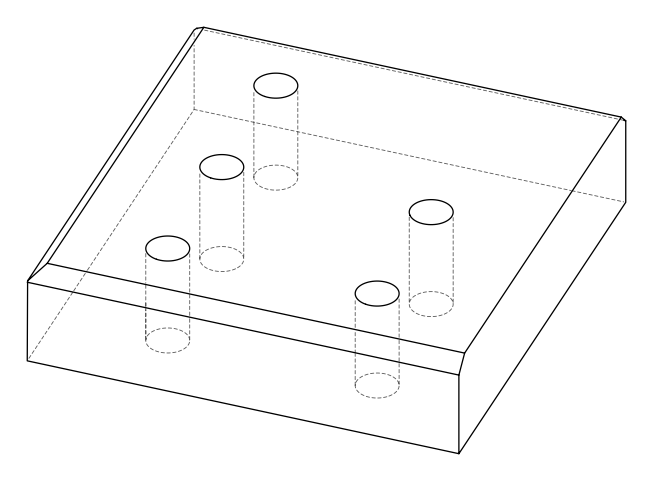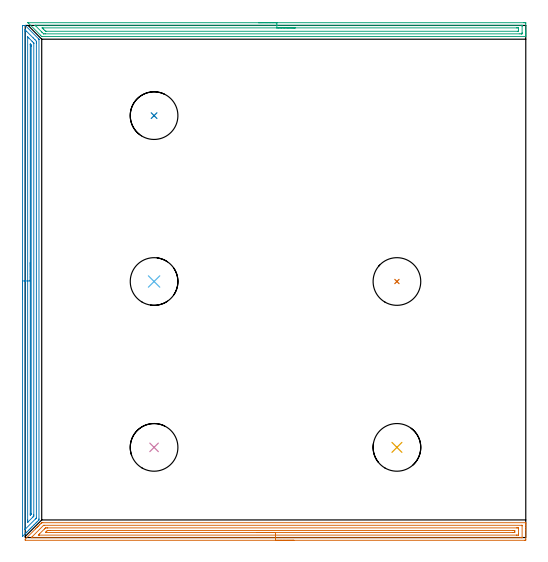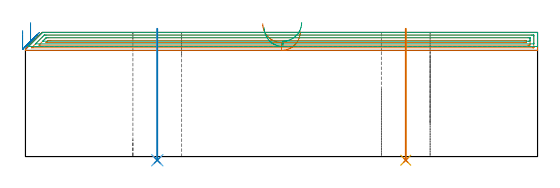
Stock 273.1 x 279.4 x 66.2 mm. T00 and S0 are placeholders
(PLAN: 8 operations, 1 tool changes, 25.7 min)
(1 AREA_MILL | FG_CHAMFER_SURFACE | UGT0205_001 | 8.81 min | 12578 mm3)
(2 AREA_MILL_1 | FG_CHAMFER_SURFACE_1 | UGT0205_001 | 8.85 min | 11053 mm3)
(3 AREA_MILL_2 | FG_CHAMFER_SURFACE_2 | UGT0205_001 | 6.64 min | 7506 mm3)
(4 INDEXABLE_INSERT_DRILL_THROUGH_HOLE_FROM_SOLID | STEP1HOLE | NXT0302_023 | 0.28 min | 35125 mm3)
(5 INDEXABLE_INSERT_DRILL_THROUGH_HOLE_FROM_SOLID_1 | STEP1HOLE_1 | NXT0302_023 | 0.28 min | 35134 mm3)
(6 INDEXABLE_INSERT_DRILL_THROUGH_HOLE_FROM_SOLID_2 | STEP1HOLE_2 | NXT0302_023 | 0.28 min | 35130 mm3)
(7 INDEXABLE_INSERT_DRILL_THROUGH_HOLE_FROM_SOLID_3 | STEP1HOLE_3 | NXT0302_023 | 0.28 min | 35125 mm3)
(8 INDEXABLE_INSERT_DRILL_THROUGH_HOLE_FROM_SOLID_4 | STEP1HOLE_4 | NXT0302_023 | 0.28 min | 35137 mm3)
(TOOL UGT0205_001 | Chamfer Mill 20 x 3 x 45 deg. | D20 FL50 Z2)
(TOOL NXT0302_023 | Index. Insert Drill 26mm [880-D2600L32-05] | D26 PA176 FL130 Z2)
(OP 1 AREA_MILL)
G17 G21 G94 G90
T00 M6
G54
G17 G0 G90 X146.55 Y-1.5 S1061 M3
G43 Z76.2 H0
Z66.6
G94 G1 X146.512 Z65.728 F250.
X146.398 Z64.863
X146.209 Z64.012
X145.947 Z63.18
X145.613 Z62.374
X145.21 Z61.6
X144.742 Z60.864
X144.21 Z60.172
X143.621 Z59.529
X142.978 Z58.94
X142.286 Z58.408
X141.55 Z57.94
X140.776 Z57.537
X139.97 Z57.203
X139.138 Z56.941
X138.286 Z56.752
X137.422 Z56.638
X136.55 Z56.6
X0.183
X0.103 Y-1.498 Z56.602
X0.001 Y-1.491 Z56.606
X0. Y-1.092 Z57.006
X0.002 Y-0.909 Z57.188
X0.034 Y-0.866 Z57.233
X5.631 Y4.731 Z62.83
X6.248 Y5.349 Z63.447
X6.293 Y5.394 Z63.493
X6.494 Y5.594 Z63.693
X6.541 Y5.642 Z63.739
X6.591 Y5.692 Z63.791
X6.782 Y5.882 Z63.981
X6.834 Y5.935 Z64.032
X7.128 Y6.228 Z64.328
X7.784 Y6.884 Z64.983
X8.678 Y7.779 Z65.877
X8.847 Y7.947 Z66.043
X9.005 Y8.101 Z66.183
X9.572 Y8.1 Z66.2
X272.917
X273.09 Y8.097 Z66.189
X273.098 Y7.935 Z66.027
X273.1 Y7.766 Z65.866
Y7.532 Z65.632
Y6.813 Z64.908
Y5.576 Z63.673
Y4.178 Z62.274
Y-0.832 Z57.265
X273.097 Y-1.092 Z57.006
X273.09 Y-1.492 Z56.605
X272.882 Y-1.497 Z56.602
X272.47 Y-1.5 Z56.6
X136.55
Y-0.086 Z58.014
X4.076 Y-0.085 Z58.015
X3.457 Y-0.08 Z58.02
X3.313 Y-0.079 Z58.021
X3.31 Y-0.051 Z58.049
X3.313 Y-0.041 Z58.059
X3.667 Y0.317 Z58.417
X4.014 Y0.665 Z58.765
X9.871 Y6.52 Z64.62
X9.957 Y6.604 Z64.704
X10.012 Y6.654 Z64.754
X10.041 Y6.679 Z64.779
X10.597 Y6.685 Z64.785
X270.681
X270.813 Y6.684 Z64.784
X271.046 Y6.679 Z64.779
X271.091 Y6.674 Z64.774
X271.095 Y6.642 Z64.742
X271.097 Y6.607 Z64.707
X271.1 Y6.403 Z64.503
X271.099 Y0.117 Z58.217
X271.098 Y0.007 Z58.107
X271.093 Y-0.065 Z58.035
X271.09 Y-0.08 Z58.02
X271.086 Y-0.082 Z58.018
X271.063 Y-0.084 Z58.016
X270.681 Y-0.086 Z58.014
X270.552
X136.55
Y1.328 Z59.428
X7.784 Y1.329 Z59.429
X7.565 Y1.331 Z59.431
X7.147 Y1.335 Z59.435
X7.347 Y1.543 Z59.643
X7.562 Y1.761 Z59.861
X7.784 Y1.985 Z60.085
X10.466 Y4.667 Z62.767
X10.663 Y4.863 Z62.963
X10.858 Y5.057 Z63.157
X11.028 Y5.22 Z63.32
X11.075 Y5.264 Z63.364
X11.147 Y5.267 Z63.367
X11.36 Y5.269 Z63.369
X12.036 Y5.271 Z63.371
X12.255
X267.999
X268.678 Y5.268 Z63.368
X268.893 Y5.264 Z63.364
X269.09 Y5.253 Z63.353
X269.095 Y5.057 Z63.157
X269.099 Y4.855 Z62.955
X269.1 Y2.219 Z60.319
X269.095 Y1.543 Z59.643
X269.093 Y1.347 Z59.447
X268.893 Y1.335 Z59.435
X268.216 Y1.33 Z59.43
X267.999 Y1.329 Z59.429
X136.55 Y1.328 Z59.428
Y2.743 Z60.843
X11.687
X11.36 Y2.744 Z60.844
X11.029 Y2.747 Z60.847
X11.018 Y2.749 Z60.849
Y2.758 Z60.858
X11.063 Y2.806 Z60.906
X11.36 Y3.112 Z61.212
X11.455 Y3.207 Z61.307
X11.549 Y3.3 Z61.4
X11.901 Y3.647 Z61.747
X12.024 Y3.764 Z61.864
X12.118 Y3.85 Z61.95
X12.255 Y3.853 Z61.953
X12.583 Y3.856 Z61.956
X13.149 Y3.857 Z61.957
X13.476
X266.21
X266.538 Y3.856 Z61.956
X266.951 Y3.852 Z61.952
X267.026 Y3.85 Z61.95
X267.09 Y3.839 Z61.939
X267.093 Y3.736 Z61.836
X267.1 Y3.305 Z61.405
X267.093 Y2.863 Z60.963
X267.09 Y2.76 Z60.86
X266.966 Y2.75 Z60.85
X266.774 Y2.746 Z60.846
X266.21 Y2.743 Z60.843
X265.884
X136.55
X135.678 Z60.881
X134.814 Z60.995
X133.962 Z61.183
X133.13 Z61.446
X132.324 Z61.78
X131.55 Z62.182
X130.814 Z62.651
X130.122 Z63.182
X129.479 Z63.772
X128.89 Z64.415
X128.358 Z65.107
X127.89 Z65.843
X127.487 Z66.616
X127.153 Z67.422
X126.891 Z68.254
X126.702 Z69.106
X126.588 Z69.971
X126.55 Z70.843
G0 Z76.2
M5
M2
(OP 2 AREA_MILL_1)
G17 G21 G94 G90
T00 M6
G54
G17 G0 G90 X-1.5 Y130. S1061 M3
G43 Z76.2 H0
Z67.2
G94 G1 Y130.038 Z66.328 F250.
Y130.152 Z65.463
Y130.341 Z64.612
Y130.603 Z63.78
Y130.937 Z62.974
Y131.34 Z62.2
Y131.808 Z61.464
Y132.34 Z60.772
Y132.929 Z60.129
Y133.572 Z59.54
Y134.264 Z59.008
Y135. Z58.54
Y135.774 Z58.137
Y136.58 Z57.803
Y137.412 Z57.541
Y138.263 Z57.352
Y139.128 Z57.238
Y140. Z57.2
Y279.239
X-1.496 Y279.334 Z57.204
X-1.492 Y279.39 Z57.206
X-1.235 Y279.4 Z57.465
X-0.101 Z58.598
X-0.004 Y279.399 Z58.692
X0.014 Y279.388 Z58.71
X7.429 Y271.972 Z66.126
X7.454 Y271.945 Z66.15
X7.499 Y271.895 Z66.185
X7.5 Y271.652 Z66.2
Y10.133
Y9.605 Z66.182
X7.437 Y9.537 Z66.136
X6.694 Y8.794 Z65.394
X6.396 Y8.494 Z65.091
X5.805 Y7.905 Z64.505
X5.51 Y7.608 Z64.205
X4.909 Y7.009 Z63.609
X4.624 Y6.722 Z63.319
X4.016 Y6.116 Z62.716
X3.738 Y5.836 Z62.433
X3.049 Y5.149 Z61.749
X2.679 Y4.777 Z61.375
X2.136 Y4.236 Z60.836
X1.786 Y3.885 Z60.483
X1.223 Y3.323 Z59.923
X0.894 Y2.992 Z59.59
X0.31 Y2.41 Z59.009
X-0.396 Y1.704 Z58.303
X-1.339 Y0.761 Z57.359
X-1.429 Y0.674 Z57.268
X-1.491 Y0.616 Z57.206
X-1.498 Y0.726 Z57.202
X-1.499 Y0.761 Z57.201
X-1.5 Y140. Z57.2
X-0.086 Z58.614
Y276.1
X-0.081 Y276.988 Z58.619
X-0.079 Y277.008 Z58.621
X-0.068 Z58.632
X-0.06 Z58.64
X0.785 Y276.165 Z59.485
X4.354 Y272.596 Z63.054
X5.215 Y271.733 Z63.915
X5.293 Y271.653 Z63.993
X6.079 Y270.782 Z64.779
X6.081 Y270.76 Z64.781
X6.086 Y269.882 Z64.786
Y11.025
X6.084 Y10.806 Z64.784
X6.081 Y10.696 Z64.781
X6.079 Y10.646 Z64.779
X6.049 Y10.61 Z64.749
X5.84 Y10.395 Z64.54
X5.583 Y10.133 Z64.283
X-0.03 Y4.52 Z58.67
X-0.062 Y4.49 Z58.638
X-0.076 Y4.48 Z58.624
X-0.079 Z58.621
X-0.081 Y4.485 Z58.619
X-0.084 Y4.576 Z58.616
X-0.086 Y4.762 Z58.614
Y140.
X1.328 Z60.028
X1.329 Y272.89 Z60.029
X1.33 Y273.006 Z60.03
X1.332 Y273.097 Z60.032
X1.335 Y273.143 Z60.035
X1.387 Y273.102 Z60.087
X1.671 Y272.825 Z60.371
X1.955 Y272.545 Z60.655
X3.74 Y270.76 Z62.44
X4.329 Y270.161 Z63.029
X4.611 Y269.867 Z63.311
X4.648 Y269.822 Z63.348
X4.665 Y269.798 Z63.365
X4.667 Y269.78 Z63.367
X4.67 Y269.695 Z63.37
X4.671 Y269.523 Z63.371
Y12.466
X4.667 Y11.918 Z63.367
X4.664 Y11.746 Z63.364
X4.658 Y11.669 Z63.358
X4.618 Y11.626 Z63.318
X4.329 Y11.33 Z63.029
X4.178 Y11.177 Z62.878
X4.026 Y11.025 Z62.726
X1.671 Y8.67 Z60.371
X1.51 Y8.51 Z60.21
X1.346 Y8.347 Z60.046
X1.341 Z60.041
X1.335 Z60.035
X1.334 Y8.365 Z60.034
X1.33 Y8.691 Z60.03
X1.329 Y9.24 Z60.029
X1.328 Y9.585 Z60.028
Y140.
X2.743 Z61.443
Y268.788
X2.744 Y268.975 Z61.444
X2.747 Y269.186 Z61.447
X2.749 Y269.276 Z61.449
X2.797 Y269.242 Z61.497
X3.068 Y268.975 Z61.768
X3.25 Y268.783 Z61.95
X3.256 Y268.271 Z61.956
X3.257 Y268.082 Z61.957
Y12.997
X3.255 Y12.81 Z61.955
X3.253 Y12.746 Z61.953
X3.251 Y12.717 Z61.951
X3.236 Y12.696 Z61.936
X3.178 Y12.632 Z61.878
X3.119 Y12.57 Z61.819
X2.957 Y12.407 Z61.657
X2.893 Y12.344 Z61.593
X2.819 Y12.274 Z61.519
X2.76 Y12.22 Z61.46
X2.75 Y12.297 Z61.45
X2.745 Y12.621 Z61.445
X2.743 Y12.81 Z61.443
Y12.997
Y140.
Y140.872 Z61.481
Y141.736 Z61.595
Y142.588 Z61.783
Y143.42 Z62.046
Y144.226 Z62.38
Y145. Z62.782
Y145.736 Z63.251
Y146.428 Z63.782
Y147.071 Z64.372
Y147.66 Z65.015
Y148.191 Z65.707
Y148.66 Z66.443
Y149.063 Z67.216
Y149.397 Z68.022
Y149.659 Z68.854
Y149.848 Z69.706
Y149.962 Z70.571
Y150. Z71.443
G0 Z76.2
M5
M2
(OP 3 AREA_MILL_2)
G17 G21 G94 G90
T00 M6
G54
G17 G0 G90 X127.3 Y280.9 S1061 M3
G43 Z76.2 H0
Z68.7
G94 G1 X127.338 Z67.828 F250.
X127.452 Z66.964
X127.641 Z66.112
X127.903 Z65.28
X128.237 Z64.474
X128.64 Z63.7
X129.109 Z62.964
X129.64 Z62.272
X130.229 Z61.629
X130.872 Z61.04
X131.564 Z60.508
X132.3 Z60.04
X133.074 Z59.637
X133.88 Z59.303
X134.712 Z59.041
X135.564 Z58.852
X136.428 Z58.738
X137.3 Z58.7
X271.875
X272.496 Y280.897 Z58.703
X273.093 Y280.891 Z58.706
X273.097 Y280.88 Z58.717
X273.1 Y280.278 Z59.319
Y276.703 Z62.891
Y276.126 Z63.47
Y275.81 Z63.787
Y275.233 Z64.363
Y274.916 Z64.679
Y274.282 Z65.317
Y273.841 Z65.758
Y273.462 Z66.129
X273.09 Y273.403 Z66.188
X272.942 Y273.4 Z66.2
X9.243
X8.995 Y273.405 Z66.19
X8.351 Y274.049 Z65.551
X1.807 Y280.592 Z59.006
X1.674 Y280.725 Z58.872
X1.51 Y280.891 Z58.707
X1.509 Y280.897 Z58.701
X1.51 Y280.899 Z58.699
X1.574 Y280.9 Z58.7
X137.3
Y279.486 Z60.114
X270.812 Y279.485 Z60.115
X271.015 Y279.483 Z60.117
X271.072 Y279.48 Z60.12
X271.092 Y279.477 Z60.123
X271.094 Y279.473 Z60.127
X271.098 Y279.44 Z60.16
X271.099 Y279.384 Z60.216
X271.1 Y278.994 Z60.606
X271.099 Y275.421 Z64.179
X271.092 Y274.916 Z64.684
X271.09 Y274.825 Z64.775
X270.914 Y274.818 Z64.782
X270.811 Y274.815 Z64.785
X270.711
X269.92 Y274.814 Z64.786
X11.028
X10.236 Y274.816 Z64.784
X10.136 Y274.818 Z64.782
X10.04 Y274.822 Z64.778
X9.942 Y274.916 Z64.684
X9.244 Y275.607 Z63.993
X9.04 Y275.81 Z63.79
X5.674 Y279.176 Z60.424
X5.469 Y279.384 Z60.216
X5.402 Y279.456 Z60.144
X5.386 Y279.475 Z60.125
X5.406 Y279.479 Z60.121
X5.471 Y279.482 Z60.118
X5.573 Y279.485 Z60.115
X137.3 Y279.486 Z60.114
Y278.072 Z61.528
X268.034 Y278.071 Z61.529
X268.453
X268.926 Y278.067 Z61.533
X269.074 Y278.065 Z61.535
X269.091 Y277.771 Z61.829
X269.097 Y277.597 Z62.003
X269.1 Y277.423 Z62.177
Y276.703 Z62.897
X269.099 Y276.53 Z63.07
X269.095 Y276.355 Z63.245
X269.09 Y276.244 Z63.356
X269.043 Y276.235 Z63.365
X268.926 Y276.233 Z63.367
X268.507 Y276.229 Z63.371
X11.502
X11.265 Y276.23 Z63.37
X11.147 Y276.233 Z63.367
X11.092 Y276.235 Z63.365
X11.028 Y276.281 Z63.319
X10.599 Y276.703 Z62.897
X10.136 Y277.163 Z62.437
X9.703 Y277.597 Z62.003
X9.244 Y278.058 Z61.542
X9.242 Y278.067 Z61.533
X9.244 Y278.068 Z61.532
X9.663 Y278.071 Z61.529
X137.3 Y278.072 Z61.528
X138.172 Z61.566
X139.037 Z61.68
X139.888 Z61.869
X140.72 Z62.131
X141.526 Z62.465
X142.3 Z62.868
X143.036 Z63.337
X143.728 Z63.868
X144.371 Z64.457
X144.96 Z65.101
X145.492 Z65.793
X145.96 Z66.528
X146.363 Z67.302
X146.697 Z68.108
X146.959 Z68.94
X147.148 Z69.792
X147.262 Z70.657
X147.3 Z71.528
G0 Z76.2
M5
M2
(OP 4 INDEXABLE_INSERT_DRILL_THROUGH_HOLE_FROM_SOLID)
G17 G21 G94 G90
T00 M6
G54
G17 G0 G90 X70.3 Y49.2 S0 M3
G43 Z76.2 H1
G94 G81 G98 Z-1.954 F250. R68.2
G80
M5
M2
(OP 5 INDEXABLE_INSERT_DRILL_THROUGH_HOLE_FROM_SOLID_1)
G17 G21 G94 G90
T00 M6
G54
G17 G0 G90 X202.8 Y49.2 S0 M3
G43 Z76.2 H1
G94 G81 G98 Z-1.954 F250. R68.2
G80
M5
M2
(OP 6 INDEXABLE_INSERT_DRILL_THROUGH_HOLE_FROM_SOLID_2)
G17 G21 G94 G90
T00 M6
G54
G17 G0 G90 X70.3 Y139.7 S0 M3
G43 Z76.2 H1
G94 G81 G98 Z-1.954 F250. R68.2
G80
M5
M2
(OP 7 INDEXABLE_INSERT_DRILL_THROUGH_HOLE_FROM_SOLID_3)
G17 G21 G94 G90
T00 M6
G54
G17 G0 G90 X202.8 Y139.7 S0 M3
G43 Z76.2 H1
G94 G81 G98 Z-1.954 F250. R68.2
G80
M5
M2
(OP 8 INDEXABLE_INSERT_DRILL_THROUGH_HOLE_FROM_SOLID_4)
G17 G21 G94 G90
T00 M6
G54
G17 G0 G90 X70.3 Y230.2 S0 M3
G43 Z76.2 H1
G94 G81 G98 Z-1.954 F250. R68.2
G80
M5
M2
